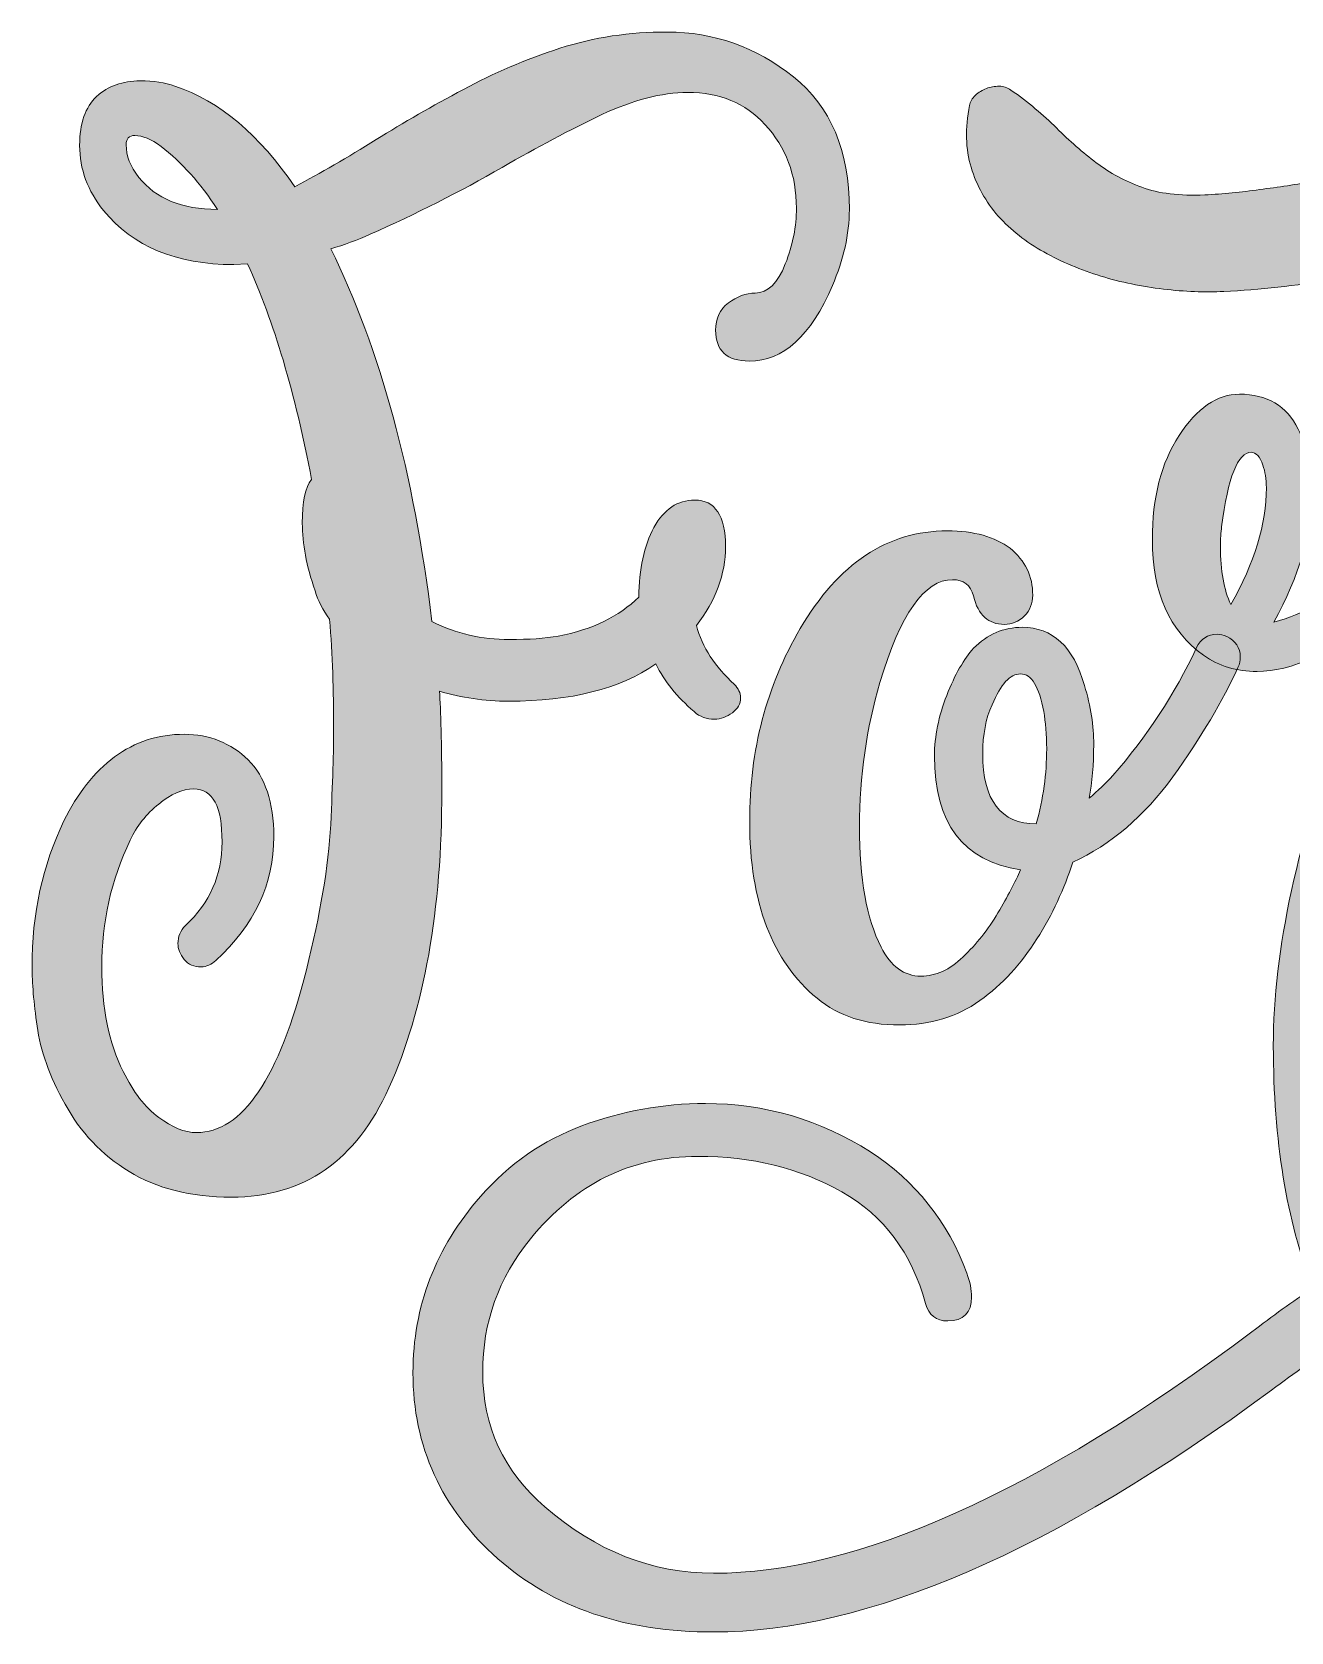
# Model space of a CAD drawing. Header units: inches. Extents: x 0.57 to 5.42, y -5.85 to -0.15.
# Drawn here: x 0.656 to 1.939, y -5.853 to -4.224 of the extents above; entities that cross this region are included whole.
import ezdxf

# ---------------------------------------------------------------- set-up
doc = ezdxf.new("R2010")
doc.units = ezdxf.units.IN
doc.header["$MEASUREMENT"] = 0
doc.layers.add('Layer 1', color=7, linetype='Continuous')

# ---------------------------------------------------------------- blocks, each defined once
blk = doc.blocks.new('block 3')
at = {"layer": 'Layer 1', "true_color": 0x231f20}
h = blk.add_hatch(color=250, dxfattribs=at)
h.dxf.hatch_style = 2
edge = h.paths.add_edge_path()
edge.add_spline(control_points=[(0.7551, -5.3843), (0.7273, -5.3672), (0.7054, -5.3441), (0.69, -5.3157), (0.674, -5.2872), (0.6646, -5.2606), (0.6616, -5.2363), (0.6581, -5.2121), (0.6563, -5.1919), (0.6563, -5.176), (0.6563, -5.1221), (0.667, -5.0723), (0.6888, -5.0274), (0.7025, -4.9995), (0.7196, -4.9776), (0.7404, -4.9622), (0.7611, -4.9468), (0.7847, -4.9391), (0.8114, -4.9391), (0.8368, -4.9391), (0.8588, -4.948), (0.8765, -4.9652), (0.8937, -4.9824), (0.9026, -5.0084), (0.9026, -5.0433), (0.9026, -5.0913), (0.883, -5.1333), (0.8434, -5.1694), (0.8392, -5.1736), (0.8339, -5.176), (0.8286, -5.176), (0.8214, -5.176), (0.8155, -5.1736), (0.8114, -5.1683), (0.8072, -5.1629), (0.8049, -5.1576), (0.8049, -5.1523), (0.8049, -5.1452), (0.8072, -5.1393), (0.8126, -5.1339), (0.8375, -5.1108), (0.8499, -5.0824), (0.8499, -5.0487), (0.8499, -5.0125), (0.8404, -4.9948), (0.8209, -4.9948), (0.8096, -4.9948), (0.7978, -5.0001), (0.7853, -5.0102), (0.7729, -5.0202), (0.7628, -5.0327), (0.7563, -5.0469), (0.7368, -5.0877), (0.7273, -5.1304), (0.7273, -5.176), (0.7273, -5.218), (0.7344, -5.2535), (0.7492, -5.2825), (0.7593, -5.3032), (0.7717, -5.3192), (0.7853, -5.3293), (0.799, -5.3393), (0.812, -5.3447), (0.8238, -5.3447), (0.8706, -5.3447), (0.9079, -5.2896), (0.9357, -5.1789), (0.9499, -5.1227), (0.9582, -5.0735), (0.9606, -5.0309), (0.9624, -4.9889), (0.9635, -4.9557), (0.9635, -4.9326), (0.9635, -4.8953), (0.9624, -4.858), (0.9594, -4.8219), (0.9523, -4.8124), (0.9476, -4.803), (0.9446, -4.7929), (0.9357, -4.7675), (0.9316, -4.745), (0.9316, -4.7242), (0.9316, -4.7023), (0.9345, -4.6875), (0.941, -4.6798), (0.9245, -4.5916), (0.9026, -4.5188), (0.8759, -4.4602), (0.8759, -4.4602), (0.8617, -4.4608), (0.8617, -4.4608), (0.8031, -4.4608), (0.7593, -4.4424), (0.7291, -4.4057), (0.7131, -4.3856), (0.7048, -4.3637), (0.7048, -4.3394), (0.7048, -4.3169), (0.7107, -4.3004), (0.722, -4.2897), (0.7338, -4.279), (0.7486, -4.2737), (0.7664, -4.2737), (0.78, -4.2737), (0.7919, -4.2755), (0.8019, -4.279), (0.8475, -4.2944), (0.8878, -4.3288), (0.9239, -4.3815), (0.9499, -4.3679), (0.9777, -4.3519), (1.0068, -4.3335), (1.0346, -4.3163), (1.0642, -4.2992), (1.0956, -4.2826), (1.1263, -4.266), (1.1589, -4.2518), (1.1938, -4.2406), (1.2288, -4.2293), (1.2649, -4.224), (1.3034, -4.224), (1.3507, -4.224), (1.3934, -4.2394), (1.4318, -4.2696), (1.4697, -4.2998), (1.4887, -4.3448), (1.4887, -4.4046), (1.4887, -4.43), (1.4827, -4.4561), (1.4715, -4.4821), (1.4496, -4.5336), (1.4212, -4.5591), (1.3868, -4.5591), (1.3638, -4.5591), (1.3525, -4.5484), (1.3525, -4.5277), (1.3525, -4.5159), (1.3566, -4.5064), (1.3655, -4.4999), (1.3744, -4.4934), (1.3833, -4.4898), (1.3928, -4.4898), (1.4058, -4.4898), (1.4158, -4.4797), (1.4235, -4.4602), (1.4312, -4.4407), (1.4348, -4.4217), (1.4348, -4.4034), (1.4348, -4.3696), (1.4241, -4.3412), (1.4028, -4.3181), (1.3827, -4.2962), (1.3566, -4.2856), (1.3241, -4.2856), (1.2974, -4.2856), (1.2684, -4.2933), (1.2365, -4.3081), (1.2045, -4.3235), (1.1708, -4.3412), (1.1352, -4.3619), (1.092, -4.3868), (1.047, -4.4093), (1.0008, -4.43), (0.9872, -4.4359), (0.9742, -4.4407), (0.9606, -4.4448), (1.0109, -4.5466), (1.0452, -4.6727), (1.0636, -4.8243), (1.0884, -4.8367), (1.1145, -4.8426), (1.1423, -4.8426), (1.1625, -4.8426), (1.179, -4.8415), (1.1921, -4.8391), (1.227, -4.8326), (1.2542, -4.819), (1.2743, -4.7994), (1.2743, -4.771), (1.2797, -4.7473), (1.2897, -4.7284), (1.2998, -4.71), (1.314, -4.7006), (1.3312, -4.7006), (1.3519, -4.7006), (1.3626, -4.7166), (1.3626, -4.7479), (1.3626, -4.7763), (1.3525, -4.803), (1.333, -4.8284), (1.3389, -4.8503), (1.3519, -4.8705), (1.3715, -4.8882), (1.3756, -4.8924), (1.378, -4.8971), (1.378, -4.9018), (1.378, -4.9083), (1.375, -4.9131), (1.3697, -4.9172), (1.3638, -4.9214), (1.3578, -4.9237), (1.3513, -4.9237), (1.3436, -4.9237), (1.3365, -4.9214), (1.3306, -4.916), (1.3134, -4.9013), (1.3004, -4.8853), (1.2915, -4.8675), (1.2548, -4.893), (1.2051, -4.9054), (1.1417, -4.9054), (1.1169, -4.9054), (1.0938, -4.9018), (1.0713, -4.8953), (1.0725, -4.9143), (1.0737, -4.948), (1.0737, -4.996), (1.0737, -5.1179), (1.0559, -5.2192), (1.0198, -5.2991), (0.9866, -5.3731), (0.9333, -5.4104), (0.8593, -5.4104), (0.8179, -5.4104), (0.783, -5.4015), (0.7551, -5.3843)], knot_values=[0, 0, 0, 0, 1, 1, 1, 2, 2, 2, 3, 3, 3, 4, 4, 4, 5, 5, 5, 6, 6, 6, 7, 7, 7, 8, 8, 8, 9, 9, 9, 10, 10, 10, 11, 11, 11, 12, 12, 12, 13, 13, 13, 14, 14, 14, 15, 15, 15, 16, 16, 16, 17, 17, 17, 18, 18, 18, 19, 19, 19, 20, 20, 20, 21, 21, 21, 22, 22, 22, 23, 23, 23, 24, 24, 24, 25, 25, 25, 26, 26, 26, 27, 27, 27, 28, 28, 28, 29, 29, 29, 30, 30, 30, 31, 31, 31, 32, 32, 32, 33, 33, 33, 34, 34, 34, 35, 35, 35, 36, 36, 36, 37, 37, 37, 38, 38, 38, 39, 39, 39, 40, 40, 40, 41, 41, 41, 42, 42, 42, 43, 43, 43, 44, 44, 44, 45, 45, 45, 46, 46, 46, 47, 47, 47, 48, 48, 48, 49, 49, 49, 50, 50, 50, 51, 51, 51, 52, 52, 52, 53, 53, 53, 54, 54, 54, 55, 55, 55, 56, 56, 56, 57, 57, 57, 58, 58, 58, 59, 59, 59, 60, 60, 60, 61, 61, 61, 62, 62, 62, 63, 63, 63, 64, 64, 64, 65, 65, 65, 66, 66, 66, 67, 67, 67, 68, 68, 68, 69, 69, 69, 70, 70, 70, 71, 71, 71, 72, 72, 72, 73, 73, 73, 74, 74, 74, 75, 75, 75, 75], degree=3, periodic=1)
edge = h.paths.add_edge_path()
edge.add_spline(control_points=[(0.7877, -4.3406), (0.7777, -4.3329), (0.7688, -4.3294), (0.7611, -4.3294), (0.7551, -4.3294), (0.7522, -4.3323), (0.7522, -4.3388), (0.7522, -4.3501), (0.7563, -4.3607), (0.7652, -4.372), (0.7824, -4.3939), (0.809, -4.4046), (0.8451, -4.4046), (0.828, -4.3779), (0.8084, -4.3566), (0.7877, -4.3406)], knot_values=[0, 0, 0, 0, 1, 1, 1, 2, 2, 2, 3, 3, 3, 4, 4, 4, 5, 5, 5, 5], degree=3, periodic=1)
h = blk.add_hatch(color=250, dxfattribs=at)
h.dxf.hatch_style = 2
edge = h.paths.add_edge_path()
edge.add_spline(control_points=[(1.1307, -5.7786), (1.0733, -5.7277), (1.0443, -5.6644), (1.0443, -5.5892), (1.0443, -5.5217), (1.0674, -5.4619), (1.113, -5.4098), (1.142, -5.3766), (1.1769, -5.3524), (1.2171, -5.3376), (1.2568, -5.3228), (1.2989, -5.3151), (1.3421, -5.3151), (1.403, -5.3151), (1.4587, -5.3316), (1.5102, -5.3642), (1.5558, -5.3938), (1.5889, -5.4353), (1.6085, -5.4879), (1.6114, -5.4968), (1.6132, -5.5045), (1.6132, -5.5122), (1.6132, -5.5282), (1.6049, -5.5365), (1.5889, -5.5365), (1.5771, -5.5365), (1.5694, -5.5306), (1.5664, -5.5187), (1.5522, -5.4672), (1.5238, -5.4293), (1.4812, -5.4051), (1.438, -5.3808), (1.3894, -5.3689), (1.3344, -5.3689), (1.2663, -5.3689), (1.2094, -5.3968), (1.1639, -5.453), (1.1313, -5.4927), (1.1153, -5.5383), (1.1153, -5.5886), (1.1153, -5.6436), (1.1366, -5.6898), (1.1787, -5.7259), (1.2308, -5.7709), (1.2882, -5.7934), (1.3503, -5.7934), (1.4966, -5.7934), (1.6795, -5.7117), (1.8986, -5.5477), (1.9193, -5.5317), (1.94, -5.517), (1.9607, -5.5027), (1.9341, -5.4347), (1.9205, -5.3524), (1.9205, -5.2565), (1.9205, -5.1588), (1.9453, -5.0451), (1.9945, -4.9166), (2.0057, -4.8864), (2.0188, -4.8539), (2.033, -4.8178), (1.9814, -4.8562), (1.9382, -4.8752), (1.9039, -4.8752), (1.8832, -4.8752), (1.8654, -4.8699), (1.8494, -4.8586), (1.8145, -4.8338), (1.7973, -4.7947), (1.7973, -4.7408), (1.7973, -4.6982), (1.8062, -4.6627), (1.8246, -4.6349), (1.8429, -4.607), (1.863, -4.5928), (1.8861, -4.5928), (1.9139, -4.5928), (1.9341, -4.6047), (1.9459, -4.6283), (1.9554, -4.6479), (1.9601, -4.668), (1.9601, -4.6881), (1.9601, -4.7325), (1.9471, -4.7781), (1.9211, -4.8249), (1.937, -4.8207), (1.9501, -4.8148), (1.9613, -4.8083), (1.9939, -4.7882), (2.0193, -4.7675), (2.0377, -4.7461), (2.0555, -4.7254), (2.0726, -4.7148), (2.0886, -4.7148), (2.107, -4.7148), (2.1164, -4.7254), (2.1164, -4.7473), (2.1164, -4.7556), (2.1152, -4.7633), (2.1123, -4.7698), (2.1046, -4.7905), (2.0898, -4.8456), (2.0679, -4.9362), (2.046, -5.0356), (2.0347, -5.1286), (2.0347, -5.2144), (2.0347, -5.2363), (2.0359, -5.2547), (2.0377, -5.2701), (2.0454, -5.3299), (2.0572, -5.3832), (2.0726, -5.4299), (2.2159, -5.3447), (2.3408, -5.3021), (2.4468, -5.3021), (2.5226, -5.3021), (2.5835, -5.3192), (2.6297, -5.353), (2.6854, -5.3938), (2.7132, -5.4536), (2.7132, -5.5323), (2.7132, -5.5904), (2.6848, -5.6413), (2.6273, -5.6851), (2.5699, -5.7295), (2.493, -5.7514), (2.3965, -5.7514), (2.1981, -5.7514), (2.0614, -5.6869), (1.9874, -5.5578), (1.9649, -5.5732), (1.9418, -5.5898), (1.9187, -5.6069), (1.6967, -5.7709), (1.5072, -5.8532), (1.3503, -5.8532), (1.2604, -5.8532), (1.187, -5.8284), (1.1307, -5.7786)], knot_values=[0, 0, 0, 0, 1, 1, 1, 2, 2, 2, 3, 3, 3, 4, 4, 4, 5, 5, 5, 6, 6, 6, 7, 7, 7, 8, 8, 8, 9, 9, 9, 10, 10, 10, 11, 11, 11, 12, 12, 12, 13, 13, 13, 14, 14, 14, 15, 15, 15, 16, 16, 16, 17, 17, 17, 18, 18, 18, 19, 19, 19, 20, 20, 20, 21, 21, 21, 22, 22, 22, 23, 23, 23, 24, 24, 24, 25, 25, 25, 26, 26, 26, 27, 27, 27, 28, 28, 28, 29, 29, 29, 30, 30, 30, 31, 31, 31, 32, 32, 32, 33, 33, 33, 34, 34, 34, 35, 35, 35, 36, 36, 36, 37, 37, 37, 38, 38, 38, 39, 39, 39, 40, 40, 40, 41, 41, 41, 42, 42, 42, 43, 43, 43, 44, 44, 44, 45, 45, 45, 46, 46, 46, 46], degree=3, periodic=1)
edge = h.paths.add_edge_path()
edge.add_spline(control_points=[(1.9134, -4.6881), (1.9134, -4.6792), (1.9122, -4.6716), (1.9098, -4.665), (1.9069, -4.6562), (1.9027, -4.652), (1.898, -4.652), (1.8844, -4.652), (1.8743, -4.6775), (1.8678, -4.7278), (1.8672, -4.7337), (1.8666, -4.7402), (1.8666, -4.7479), (1.8666, -4.7728), (1.8702, -4.7923), (1.8772, -4.8071), (1.9015, -4.7645), (1.9134, -4.7248), (1.9134, -4.6881)], knot_values=[0, 0, 0, 0, 1, 1, 1, 2, 2, 2, 3, 3, 3, 4, 4, 4, 5, 5, 5, 6, 6, 6, 6], degree=3, periodic=1)
edge = h.paths.add_edge_path()
edge.add_spline(control_points=[(2.5764, -5.6383), (2.6202, -5.6052), (2.6422, -5.5684), (2.6422, -5.5282), (2.6422, -5.4169), (2.5693, -5.3612), (2.4231, -5.3612), (2.3414, -5.3612), (2.2319, -5.4033), (2.0951, -5.4868), (2.1567, -5.6212), (2.2591, -5.688), (2.4024, -5.688), (2.474, -5.688), (2.532, -5.6715), (2.5764, -5.6383)], knot_values=[0, 0, 0, 0, 1, 1, 1, 2, 2, 2, 3, 3, 3, 4, 4, 4, 5, 5, 5, 5], degree=3, periodic=1)
h = blk.add_hatch(color=250, dxfattribs=at)
h.dxf.hatch_style = 2
edge = h.paths.add_edge_path()
edge.add_spline(control_points=[(1.4559, -5.2079), (1.4103, -5.1706), (1.3872, -5.1102), (1.3872, -5.0279), (1.3872, -4.9551), (1.4043, -4.89), (1.4387, -4.8314), (1.4778, -4.7651), (1.5275, -4.732), (1.5885, -4.732), (1.6157, -4.732), (1.637, -4.7379), (1.6524, -4.7497), (1.6678, -4.7621), (1.6755, -4.7781), (1.6755, -4.7976), (1.6755, -4.8059), (1.6725, -4.813), (1.6672, -4.8184), (1.6613, -4.8243), (1.6542, -4.8272), (1.6465, -4.8272), (1.6305, -4.8272), (1.6198, -4.8178), (1.6151, -4.7982), (1.6121, -4.787), (1.605, -4.7817), (1.5938, -4.7817), (1.5654, -4.7817), (1.5405, -4.8166), (1.5198, -4.8864), (1.5062, -4.9326), (1.4991, -4.9818), (1.4991, -5.0333), (1.4991, -5.086), (1.5062, -5.1268), (1.521, -5.1558), (1.531, -5.1753), (1.5446, -5.1854), (1.5618, -5.1854), (1.5766, -5.1854), (1.5908, -5.1789), (1.6044, -5.1659), (1.6181, -5.1529), (1.6299, -5.1381), (1.64, -5.1209), (1.65, -5.1043), (1.6577, -5.0895), (1.6631, -5.0771), (1.6044, -5.0682), (1.5754, -5.0297), (1.5754, -4.9611), (1.5754, -4.9415), (1.5796, -4.9208), (1.5879, -4.8995), (1.5962, -4.8782), (1.6056, -4.8622), (1.6151, -4.8515), (1.6293, -4.8373), (1.6459, -4.8302), (1.6648, -4.8302), (1.6956, -4.8302), (1.7169, -4.8497), (1.7282, -4.8894), (1.7347, -4.9107), (1.7376, -4.9309), (1.7376, -4.9492), (1.7376, -4.9699), (1.7359, -4.9883), (1.7329, -5.0043), (1.7418, -4.9966), (1.7501, -4.9889), (1.7572, -4.9812), (1.7915, -4.9415), (1.82, -4.8983), (1.8424, -4.8509), (1.8466, -4.842), (1.8537, -4.8373), (1.8632, -4.8373), (1.8661, -4.8373), (1.8697, -4.8379), (1.8732, -4.8397), (1.8821, -4.8438), (1.8868, -4.8509), (1.8868, -4.8604), (1.8868, -4.8639), (1.8863, -4.8675), (1.8845, -4.8711), (1.8691, -4.9048), (1.8472, -4.9421), (1.8182, -4.9824), (1.7892, -5.0226), (1.7548, -5.0516), (1.7163, -5.0694), (1.7075, -5.0966), (1.6956, -5.1227), (1.6796, -5.1475), (1.6636, -5.173), (1.6447, -5.1937), (1.6216, -5.2103), (1.5985, -5.2269), (1.5713, -5.2351), (1.5399, -5.2351), (1.5056, -5.2351), (1.4778, -5.2263), (1.4559, -5.2079)], knot_values=[0, 0, 0, 0, 1, 1, 1, 2, 2, 2, 3, 3, 3, 4, 4, 4, 5, 5, 5, 6, 6, 6, 7, 7, 7, 8, 8, 8, 9, 9, 9, 10, 10, 10, 11, 11, 11, 12, 12, 12, 13, 13, 13, 14, 14, 14, 15, 15, 15, 16, 16, 16, 17, 17, 17, 18, 18, 18, 19, 19, 19, 20, 20, 20, 21, 21, 21, 22, 22, 22, 23, 23, 23, 24, 24, 24, 25, 25, 25, 26, 26, 26, 27, 27, 27, 28, 28, 28, 29, 29, 29, 30, 30, 30, 31, 31, 31, 32, 32, 32, 33, 33, 33, 34, 34, 34, 35, 35, 35, 35], degree=3, periodic=1)
edge = h.paths.add_edge_path()
edge.add_spline(control_points=[(1.6897, -4.9539), (1.6897, -4.9391), (1.6885, -4.9267), (1.6867, -4.916), (1.682, -4.8906), (1.6743, -4.8776), (1.6631, -4.8776), (1.6524, -4.8776), (1.6429, -4.8882), (1.6341, -4.909), (1.6275, -4.9232), (1.6246, -4.9397), (1.6246, -4.9587), (1.6246, -5.0066), (1.6429, -5.0303), (1.679, -5.0303), (1.6862, -5.0048), (1.6897, -4.9794), (1.6897, -4.9539)], knot_values=[0, 0, 0, 0, 1, 1, 1, 2, 2, 2, 3, 3, 3, 4, 4, 4, 5, 5, 5, 6, 6, 6, 6], degree=3, periodic=1)
at = {"layer": 'Layer 1', "lineweight": 0}
for points, knots in [([(0.7551, -5.3843), (0.7273, -5.3672), (0.7054, -5.3441), (0.69, -5.3157), (0.674, -5.2872), (0.6646, -5.2606), (0.6616, -5.2363), (0.6581, -5.2121), (0.6563, -5.1919), (0.6563, -5.176), (0.6563, -5.1221), (0.667, -5.0723), (0.6888, -5.0274), (0.7025, -4.9995), (0.7196, -4.9776), (0.7404, -4.9622), (0.7611, -4.9468), (0.7847, -4.9391), (0.8114, -4.9391), (0.8368, -4.9391), (0.8588, -4.948), (0.8765, -4.9652), (0.8937, -4.9824), (0.9026, -5.0084), (0.9026, -5.0433), (0.9026, -5.0913), (0.883, -5.1333), (0.8434, -5.1694), (0.8392, -5.1736), (0.8339, -5.176), (0.8286, -5.176), (0.8214, -5.176), (0.8155, -5.1736), (0.8114, -5.1683), (0.8072, -5.1629), (0.8049, -5.1576), (0.8049, -5.1523), (0.8049, -5.1452), (0.8072, -5.1393), (0.8126, -5.1339), (0.8375, -5.1108), (0.8499, -5.0824), (0.8499, -5.0487), (0.8499, -5.0125), (0.8404, -4.9948), (0.8209, -4.9948), (0.8096, -4.9948), (0.7978, -5.0001), (0.7853, -5.0102), (0.7729, -5.0202), (0.7628, -5.0327), (0.7563, -5.0469), (0.7368, -5.0877), (0.7273, -5.1304), (0.7273, -5.176), (0.7273, -5.218), (0.7344, -5.2535), (0.7492, -5.2825), (0.7593, -5.3032), (0.7717, -5.3192), (0.7853, -5.3293), (0.799, -5.3393), (0.812, -5.3447), (0.8238, -5.3447), (0.8706, -5.3447), (0.9079, -5.2896), (0.9357, -5.1789), (0.9499, -5.1227), (0.9582, -5.0735), (0.9606, -5.0309), (0.9624, -4.9889), (0.9635, -4.9557), (0.9635, -4.9326), (0.9635, -4.8953), (0.9624, -4.858), (0.9594, -4.8219), (0.9523, -4.8124), (0.9476, -4.803), (0.9446, -4.7929), (0.9357, -4.7675), (0.9316, -4.745), (0.9316, -4.7242), (0.9316, -4.7023), (0.9345, -4.6875), (0.941, -4.6798), (0.9245, -4.5916), (0.9026, -4.5188), (0.8759, -4.4602), (0.8759, -4.4602), (0.8617, -4.4608), (0.8617, -4.4608), (0.8031, -4.4608), (0.7593, -4.4424), (0.7291, -4.4057), (0.7131, -4.3856), (0.7048, -4.3637), (0.7048, -4.3394), (0.7048, -4.3169), (0.7107, -4.3004), (0.722, -4.2897), (0.7338, -4.279), (0.7486, -4.2737), (0.7664, -4.2737), (0.78, -4.2737), (0.7919, -4.2755), (0.8019, -4.279), (0.8475, -4.2944), (0.8878, -4.3288), (0.9239, -4.3815), (0.9499, -4.3679), (0.9777, -4.3519), (1.0068, -4.3335), (1.0346, -4.3163), (1.0642, -4.2992), (1.0956, -4.2826), (1.1263, -4.266), (1.1589, -4.2518), (1.1938, -4.2406), (1.2288, -4.2293), (1.2649, -4.224), (1.3034, -4.224), (1.3507, -4.224), (1.3934, -4.2394), (1.4318, -4.2696), (1.4697, -4.2998), (1.4887, -4.3448), (1.4887, -4.4046), (1.4887, -4.43), (1.4827, -4.4561), (1.4715, -4.4821), (1.4496, -4.5336), (1.4212, -4.5591), (1.3868, -4.5591), (1.3638, -4.5591), (1.3525, -4.5484), (1.3525, -4.5277), (1.3525, -4.5159), (1.3566, -4.5064), (1.3655, -4.4999), (1.3744, -4.4934), (1.3833, -4.4898), (1.3928, -4.4898), (1.4058, -4.4898), (1.4158, -4.4797), (1.4235, -4.4602), (1.4312, -4.4407), (1.4348, -4.4217), (1.4348, -4.4034), (1.4348, -4.3696), (1.4241, -4.3412), (1.4028, -4.3181), (1.3827, -4.2962), (1.3566, -4.2856), (1.3241, -4.2856), (1.2974, -4.2856), (1.2684, -4.2933), (1.2365, -4.3081), (1.2045, -4.3235), (1.1708, -4.3412), (1.1352, -4.3619), (1.092, -4.3868), (1.047, -4.4093), (1.0008, -4.43), (0.9872, -4.4359), (0.9742, -4.4407), (0.9606, -4.4448), (1.0109, -4.5466), (1.0452, -4.6727), (1.0636, -4.8243), (1.0884, -4.8367), (1.1145, -4.8426), (1.1423, -4.8426), (1.1625, -4.8426), (1.179, -4.8415), (1.1921, -4.8391), (1.227, -4.8326), (1.2542, -4.819), (1.2743, -4.7994), (1.2743, -4.771), (1.2797, -4.7473), (1.2897, -4.7284), (1.2998, -4.71), (1.314, -4.7006), (1.3312, -4.7006), (1.3519, -4.7006), (1.3626, -4.7166), (1.3626, -4.7479), (1.3626, -4.7763), (1.3525, -4.803), (1.333, -4.8284), (1.3389, -4.8503), (1.3519, -4.8705), (1.3715, -4.8882), (1.3756, -4.8924), (1.378, -4.8971), (1.378, -4.9018), (1.378, -4.9083), (1.375, -4.9131), (1.3697, -4.9172), (1.3638, -4.9214), (1.3578, -4.9237), (1.3513, -4.9237), (1.3436, -4.9237), (1.3365, -4.9214), (1.3306, -4.916), (1.3134, -4.9013), (1.3004, -4.8853), (1.2915, -4.8675), (1.2548, -4.893), (1.2051, -4.9054), (1.1417, -4.9054), (1.1169, -4.9054), (1.0938, -4.9018), (1.0713, -4.8953), (1.0725, -4.9143), (1.0737, -4.948), (1.0737, -4.996), (1.0737, -5.1179), (1.0559, -5.2192), (1.0198, -5.2991), (0.9866, -5.3731), (0.9333, -5.4104), (0.8593, -5.4104), (0.8179, -5.4104), (0.783, -5.4015), (0.7551, -5.3843)], [0, 0, 0, 0, 1, 1, 1, 2, 2, 2, 3, 3, 3, 4, 4, 4, 5, 5, 5, 6, 6, 6, 7, 7, 7, 8, 8, 8, 9, 9, 9, 10, 10, 10, 11, 11, 11, 12, 12, 12, 13, 13, 13, 14, 14, 14, 15, 15, 15, 16, 16, 16, 17, 17, 17, 18, 18, 18, 19, 19, 19, 20, 20, 20, 21, 21, 21, 22, 22, 22, 23, 23, 23, 24, 24, 24, 25, 25, 25, 26, 26, 26, 27, 27, 27, 28, 28, 28, 29, 29, 29, 30, 30, 30, 31, 31, 31, 32, 32, 32, 33, 33, 33, 34, 34, 34, 35, 35, 35, 36, 36, 36, 37, 37, 37, 38, 38, 38, 39, 39, 39, 40, 40, 40, 41, 41, 41, 42, 42, 42, 43, 43, 43, 44, 44, 44, 45, 45, 45, 46, 46, 46, 47, 47, 47, 48, 48, 48, 49, 49, 49, 50, 50, 50, 51, 51, 51, 52, 52, 52, 53, 53, 53, 54, 54, 54, 55, 55, 55, 56, 56, 56, 57, 57, 57, 58, 58, 58, 59, 59, 59, 60, 60, 60, 61, 61, 61, 62, 62, 62, 63, 63, 63, 64, 64, 64, 65, 65, 65, 66, 66, 66, 67, 67, 67, 68, 68, 68, 69, 69, 69, 70, 70, 70, 71, 71, 71, 72, 72, 72, 73, 73, 73, 74, 74, 74, 75, 75, 75, 75]), ([(0.7877, -4.3406), (0.7777, -4.3329), (0.7688, -4.3294), (0.7611, -4.3294), (0.7551, -4.3294), (0.7522, -4.3323), (0.7522, -4.3388), (0.7522, -4.3501), (0.7563, -4.3607), (0.7652, -4.372), (0.7824, -4.3939), (0.809, -4.4046), (0.8451, -4.4046), (0.828, -4.3779), (0.8084, -4.3566), (0.7877, -4.3406)], [0, 0, 0, 0, 1, 1, 1, 2, 2, 2, 3, 3, 3, 4, 4, 4, 5, 5, 5, 5]), ([(1.1307, -5.7786), (1.0733, -5.7277), (1.0443, -5.6644), (1.0443, -5.5892), (1.0443, -5.5217), (1.0674, -5.4619), (1.113, -5.4098), (1.142, -5.3766), (1.1769, -5.3524), (1.2171, -5.3376), (1.2568, -5.3228), (1.2989, -5.3151), (1.3421, -5.3151), (1.403, -5.3151), (1.4587, -5.3316), (1.5102, -5.3642), (1.5558, -5.3938), (1.5889, -5.4353), (1.6085, -5.4879), (1.6114, -5.4968), (1.6132, -5.5045), (1.6132, -5.5122), (1.6132, -5.5282), (1.6049, -5.5365), (1.5889, -5.5365), (1.5771, -5.5365), (1.5694, -5.5306), (1.5664, -5.5187), (1.5522, -5.4672), (1.5238, -5.4293), (1.4812, -5.4051), (1.438, -5.3808), (1.3894, -5.3689), (1.3344, -5.3689), (1.2663, -5.3689), (1.2094, -5.3968), (1.1639, -5.453), (1.1313, -5.4927), (1.1153, -5.5383), (1.1153, -5.5886), (1.1153, -5.6436), (1.1366, -5.6898), (1.1787, -5.7259), (1.2308, -5.7709), (1.2882, -5.7934), (1.3503, -5.7934), (1.4966, -5.7934), (1.6795, -5.7117), (1.8986, -5.5477), (1.9193, -5.5317), (1.94, -5.517), (1.9607, -5.5027), (1.9341, -5.4347), (1.9205, -5.3524), (1.9205, -5.2565), (1.9205, -5.1588), (1.9453, -5.0451), (1.9945, -4.9166), (2.0057, -4.8864), (2.0188, -4.8539), (2.033, -4.8178), (1.9814, -4.8562), (1.9382, -4.8752), (1.9039, -4.8752), (1.8832, -4.8752), (1.8654, -4.8699), (1.8494, -4.8586), (1.8145, -4.8338), (1.7973, -4.7947), (1.7973, -4.7408), (1.7973, -4.6982), (1.8062, -4.6627), (1.8246, -4.6349), (1.8429, -4.607), (1.863, -4.5928), (1.8861, -4.5928), (1.9139, -4.5928), (1.9341, -4.6047), (1.9459, -4.6283), (1.9554, -4.6479), (1.9601, -4.668), (1.9601, -4.6881), (1.9601, -4.7325), (1.9471, -4.7781), (1.9211, -4.8249), (1.937, -4.8207), (1.9501, -4.8148), (1.9613, -4.8083), (1.9939, -4.7882), (2.0193, -4.7675), (2.0377, -4.7461), (2.0555, -4.7254), (2.0726, -4.7148), (2.0886, -4.7148), (2.107, -4.7148), (2.1164, -4.7254), (2.1164, -4.7473), (2.1164, -4.7556), (2.1152, -4.7633), (2.1123, -4.7698), (2.1046, -4.7905), (2.0898, -4.8456), (2.0679, -4.9362), (2.046, -5.0356), (2.0347, -5.1286), (2.0347, -5.2144), (2.0347, -5.2363), (2.0359, -5.2547), (2.0377, -5.2701), (2.0454, -5.3299), (2.0572, -5.3832), (2.0726, -5.4299), (2.2159, -5.3447), (2.3408, -5.3021), (2.4468, -5.3021), (2.5226, -5.3021), (2.5835, -5.3192), (2.6297, -5.353), (2.6854, -5.3938), (2.7132, -5.4536), (2.7132, -5.5323), (2.7132, -5.5904), (2.6848, -5.6413), (2.6273, -5.6851), (2.5699, -5.7295), (2.493, -5.7514), (2.3965, -5.7514), (2.1981, -5.7514), (2.0614, -5.6869), (1.9874, -5.5578), (1.9649, -5.5732), (1.9418, -5.5898), (1.9187, -5.6069), (1.6967, -5.7709), (1.5072, -5.8532), (1.3503, -5.8532), (1.2604, -5.8532), (1.187, -5.8284), (1.1307, -5.7786)], [0, 0, 0, 0, 1, 1, 1, 2, 2, 2, 3, 3, 3, 4, 4, 4, 5, 5, 5, 6, 6, 6, 7, 7, 7, 8, 8, 8, 9, 9, 9, 10, 10, 10, 11, 11, 11, 12, 12, 12, 13, 13, 13, 14, 14, 14, 15, 15, 15, 16, 16, 16, 17, 17, 17, 18, 18, 18, 19, 19, 19, 20, 20, 20, 21, 21, 21, 22, 22, 22, 23, 23, 23, 24, 24, 24, 25, 25, 25, 26, 26, 26, 27, 27, 27, 28, 28, 28, 29, 29, 29, 30, 30, 30, 31, 31, 31, 32, 32, 32, 33, 33, 33, 34, 34, 34, 35, 35, 35, 36, 36, 36, 37, 37, 37, 38, 38, 38, 39, 39, 39, 40, 40, 40, 41, 41, 41, 42, 42, 42, 43, 43, 43, 44, 44, 44, 45, 45, 45, 46, 46, 46, 46]), ([(1.9134, -4.6881), (1.9134, -4.6792), (1.9122, -4.6716), (1.9098, -4.665), (1.9069, -4.6562), (1.9027, -4.652), (1.898, -4.652), (1.8844, -4.652), (1.8743, -4.6775), (1.8678, -4.7278), (1.8672, -4.7337), (1.8666, -4.7402), (1.8666, -4.7479), (1.8666, -4.7728), (1.8702, -4.7923), (1.8772, -4.8071), (1.9015, -4.7645), (1.9134, -4.7248), (1.9134, -4.6881)], [0, 0, 0, 0, 1, 1, 1, 2, 2, 2, 3, 3, 3, 4, 4, 4, 5, 5, 5, 6, 6, 6, 6]), ([(1.4559, -5.2079), (1.4103, -5.1706), (1.3872, -5.1102), (1.3872, -5.0279), (1.3872, -4.9551), (1.4043, -4.89), (1.4387, -4.8314), (1.4778, -4.7651), (1.5275, -4.732), (1.5885, -4.732), (1.6157, -4.732), (1.637, -4.7379), (1.6524, -4.7497), (1.6678, -4.7621), (1.6755, -4.7781), (1.6755, -4.7976), (1.6755, -4.8059), (1.6725, -4.813), (1.6672, -4.8184), (1.6613, -4.8243), (1.6542, -4.8272), (1.6465, -4.8272), (1.6305, -4.8272), (1.6198, -4.8178), (1.6151, -4.7982), (1.6121, -4.787), (1.605, -4.7817), (1.5938, -4.7817), (1.5654, -4.7817), (1.5405, -4.8166), (1.5198, -4.8864), (1.5062, -4.9326), (1.4991, -4.9818), (1.4991, -5.0333), (1.4991, -5.086), (1.5062, -5.1268), (1.521, -5.1558), (1.531, -5.1753), (1.5446, -5.1854), (1.5618, -5.1854), (1.5766, -5.1854), (1.5908, -5.1789), (1.6044, -5.1659), (1.6181, -5.1529), (1.6299, -5.1381), (1.64, -5.1209), (1.65, -5.1043), (1.6577, -5.0895), (1.6631, -5.0771), (1.6044, -5.0682), (1.5754, -5.0297), (1.5754, -4.9611), (1.5754, -4.9415), (1.5796, -4.9208), (1.5879, -4.8995), (1.5962, -4.8782), (1.6056, -4.8622), (1.6151, -4.8515), (1.6293, -4.8373), (1.6459, -4.8302), (1.6648, -4.8302), (1.6956, -4.8302), (1.7169, -4.8497), (1.7282, -4.8894), (1.7347, -4.9107), (1.7376, -4.9309), (1.7376, -4.9492), (1.7376, -4.9699), (1.7359, -4.9883), (1.7329, -5.0043), (1.7418, -4.9966), (1.7501, -4.9889), (1.7572, -4.9812), (1.7915, -4.9415), (1.82, -4.8983), (1.8424, -4.8509), (1.8466, -4.842), (1.8537, -4.8373), (1.8632, -4.8373), (1.8661, -4.8373), (1.8697, -4.8379), (1.8732, -4.8397), (1.8821, -4.8438), (1.8868, -4.8509), (1.8868, -4.8604), (1.8868, -4.8639), (1.8863, -4.8675), (1.8845, -4.8711), (1.8691, -4.9048), (1.8472, -4.9421), (1.8182, -4.9824), (1.7892, -5.0226), (1.7548, -5.0516), (1.7163, -5.0694), (1.7075, -5.0966), (1.6956, -5.1227), (1.6796, -5.1475), (1.6636, -5.173), (1.6447, -5.1937), (1.6216, -5.2103), (1.5985, -5.2269), (1.5713, -5.2351), (1.5399, -5.2351), (1.5056, -5.2351), (1.4778, -5.2263), (1.4559, -5.2079)], [0, 0, 0, 0, 1, 1, 1, 2, 2, 2, 3, 3, 3, 4, 4, 4, 5, 5, 5, 6, 6, 6, 7, 7, 7, 8, 8, 8, 9, 9, 9, 10, 10, 10, 11, 11, 11, 12, 12, 12, 13, 13, 13, 14, 14, 14, 15, 15, 15, 16, 16, 16, 17, 17, 17, 18, 18, 18, 19, 19, 19, 20, 20, 20, 21, 21, 21, 22, 22, 22, 23, 23, 23, 24, 24, 24, 25, 25, 25, 26, 26, 26, 27, 27, 27, 28, 28, 28, 29, 29, 29, 30, 30, 30, 31, 31, 31, 32, 32, 32, 33, 33, 33, 34, 34, 34, 35, 35, 35, 35]), ([(1.6897, -4.9539), (1.6897, -4.9391), (1.6885, -4.9267), (1.6867, -4.916), (1.682, -4.8906), (1.6743, -4.8776), (1.6631, -4.8776), (1.6524, -4.8776), (1.6429, -4.8882), (1.6341, -4.909), (1.6275, -4.9232), (1.6246, -4.9397), (1.6246, -4.9587), (1.6246, -5.0066), (1.6429, -5.0303), (1.679, -5.0303), (1.6862, -5.0048), (1.6897, -4.9794), (1.6897, -4.9539)], [0, 0, 0, 0, 1, 1, 1, 2, 2, 2, 3, 3, 3, 4, 4, 4, 5, 5, 5, 6, 6, 6, 6])]:
    blk.add_open_spline(points, degree=3, knots=knots, dxfattribs=at)
blk = doc.blocks.new('block 2')
at = {"layer": 'Layer 1', "true_color": 0x231f20}
h = blk.add_hatch(color=250, dxfattribs=at)
h.dxf.hatch_style = 2
edge = h.paths.add_edge_path()
edge.add_spline(control_points=[(1.8701, -4.4882), (1.8508, -4.4892), (1.8303, -4.4884), (1.8085, -4.4858), (1.7866, -4.4832), (1.7654, -4.4788), (1.7449, -4.4726), (1.7244, -4.4663), (1.705, -4.4582), (1.6868, -4.448), (1.6686, -4.4379), (1.6531, -4.4257), (1.6404, -4.4114), (1.6277, -4.3971), (1.6184, -4.3806), (1.6127, -4.3618), (1.607, -4.3431), (1.6065, -4.3221), (1.6112, -4.2987), (1.6117, -4.295), (1.6136, -4.2916), (1.617, -4.2885), (1.6204, -4.2854), (1.6242, -4.2831), (1.6283, -4.2815), (1.6325, -4.2799), (1.6368, -4.2792), (1.6412, -4.2792), (1.6456, -4.2792), (1.6496, -4.2805), (1.6533, -4.2831), (1.6709, -4.2955), (1.6864, -4.3084), (1.6997, -4.3217), (1.7129, -4.3349), (1.7265, -4.3468), (1.7402, -4.3571), (1.754, -4.3676), (1.7695, -4.3759), (1.7866, -4.3821), (1.8038, -4.3884), (1.8251, -4.391), (1.8506, -4.3899), (1.8693, -4.3889), (1.888, -4.3871), (1.9067, -4.3845), (1.9254, -4.3819), (1.9442, -4.3791), (1.9629, -4.3763), (1.9816, -4.3734), (2.0003, -4.3711), (2.019, -4.3692), (2.0377, -4.3674), (2.0565, -4.3671), (2.0752, -4.3681), (2.097, -4.3691), (2.1165, -4.3718), (2.1337, -4.3763), (2.1508, -4.3807), (2.1668, -4.3864), (2.1816, -4.3934), (2.1965, -4.4005), (2.2113, -4.4088), (2.2261, -4.4184), (2.2409, -4.428), (2.2569, -4.4385), (2.274, -4.45), (2.2839, -4.4562), (2.2937, -4.4624), (2.3033, -4.4687), (2.3129, -4.4749), (2.3215, -4.4818), (2.329, -4.4893), (2.3366, -4.4969), (2.3424, -4.5051), (2.3466, -4.5139), (2.3507, -4.5227), (2.352, -4.5329), (2.3505, -4.5443), (2.3505, -4.5443), (2.3513, -4.5451), (2.3513, -4.5451), (2.3518, -4.5493), (2.3507, -4.5532), (2.3481, -4.5568), (2.346, -4.562), (2.3419, -4.5653), (2.3356, -4.5665), (2.3294, -4.5679), (2.3247, -4.5659), (2.3216, -4.5607), (2.306, -4.5591), (2.2903, -4.5559), (2.2744, -4.5509), (2.2586, -4.546), (2.2426, -4.5433), (2.2265, -4.5427), (2.2161, -4.5423), (2.2054, -4.5423), (2.1945, -4.5427), (2.1836, -4.5433), (2.1732, -4.5451), (2.1633, -4.5482), (2.1472, -4.5529), (2.1425, -4.5586), (2.1493, -4.5654), (2.1586, -4.5752), (2.1633, -4.5848), (2.1633, -4.5938), (2.1633, -4.6029), (2.1604, -4.6107), (2.1547, -4.6172), (2.149, -4.6237), (2.1416, -4.6287), (2.1325, -4.6321), (2.1234, -4.6354), (2.1144, -4.6366), (2.1056, -4.6356), (2.0968, -4.6345), (2.0889, -4.6309), (2.0822, -4.6246), (2.0754, -4.6184), (2.0721, -4.6088), (2.0721, -4.5958), (2.0721, -4.5791), (2.0754, -4.565), (2.0822, -4.5533), (2.0889, -4.5416), (2.0979, -4.5321), (2.1091, -4.5248), (2.1203, -4.5175), (2.1333, -4.5121), (2.1481, -4.5084), (2.1629, -4.5048), (2.1781, -4.5025), (2.1937, -4.5014), (2.2046, -4.5009), (2.2194, -4.5008), (2.2382, -4.501), (2.2569, -4.5013), (2.2753, -4.5035), (2.2935, -4.5077), (2.2842, -4.4936), (2.2727, -4.4815), (2.2592, -4.4714), (2.2457, -4.4613), (2.227, -4.4536), (2.2031, -4.4484), (2.1833, -4.4442), (2.1641, -4.4437), (2.1454, -4.4468), (2.1266, -4.45), (2.1074, -4.4531), (2.0877, -4.4562), (2.0518, -4.4624), (2.0158, -4.4689), (1.9796, -4.4757), (1.9435, -4.4825), (1.907, -4.4866), (1.8701, -4.4882)], knot_values=[0, 0, 0, 0, 1, 1, 1, 2, 2, 2, 3, 3, 3, 4, 4, 4, 5, 5, 5, 6, 6, 6, 7, 7, 7, 8, 8, 8, 9, 9, 9, 10, 10, 10, 11, 11, 11, 12, 12, 12, 13, 13, 13, 14, 14, 14, 15, 15, 15, 16, 16, 16, 17, 17, 17, 18, 18, 18, 19, 19, 19, 20, 20, 20, 21, 21, 21, 22, 22, 22, 23, 23, 23, 24, 24, 24, 25, 25, 25, 26, 26, 26, 27, 27, 27, 28, 28, 28, 29, 29, 29, 30, 30, 30, 31, 31, 31, 32, 32, 32, 33, 33, 33, 34, 34, 34, 35, 35, 35, 36, 36, 36, 37, 37, 37, 38, 38, 38, 39, 39, 39, 40, 40, 40, 41, 41, 41, 42, 42, 42, 43, 43, 43, 44, 44, 44, 45, 45, 45, 46, 46, 46, 47, 47, 47, 48, 48, 48, 49, 49, 49, 50, 50, 50, 51, 51, 51, 52, 52, 52, 53, 53, 53, 53], degree=3, periodic=1)
at = {"layer": 'Layer 1', "lineweight": 0}
blk.add_open_spline([(1.8701, -4.4882), (1.8508, -4.4892), (1.8303, -4.4884), (1.8085, -4.4858), (1.7866, -4.4832), (1.7654, -4.4788), (1.7449, -4.4726), (1.7244, -4.4663), (1.705, -4.4582), (1.6868, -4.448), (1.6686, -4.4379), (1.6531, -4.4257), (1.6404, -4.4114), (1.6277, -4.3971), (1.6184, -4.3806), (1.6127, -4.3618), (1.607, -4.3431), (1.6065, -4.3221), (1.6112, -4.2987), (1.6117, -4.295), (1.6136, -4.2916), (1.617, -4.2885), (1.6204, -4.2854), (1.6242, -4.2831), (1.6283, -4.2815), (1.6325, -4.2799), (1.6368, -4.2792), (1.6412, -4.2792), (1.6456, -4.2792), (1.6496, -4.2805), (1.6533, -4.2831), (1.6709, -4.2955), (1.6864, -4.3084), (1.6997, -4.3217), (1.7129, -4.3349), (1.7265, -4.3468), (1.7402, -4.3571), (1.754, -4.3676), (1.7695, -4.3759), (1.7866, -4.3821), (1.8038, -4.3884), (1.8251, -4.391), (1.8506, -4.3899), (1.8693, -4.3889), (1.888, -4.3871), (1.9067, -4.3845), (1.9254, -4.3819), (1.9442, -4.3791), (1.9629, -4.3763), (1.9816, -4.3734), (2.0003, -4.3711), (2.019, -4.3692), (2.0377, -4.3674), (2.0565, -4.3671), (2.0752, -4.3681), (2.097, -4.3691), (2.1165, -4.3718), (2.1337, -4.3763), (2.1508, -4.3807), (2.1668, -4.3864), (2.1816, -4.3934), (2.1965, -4.4005), (2.2113, -4.4088), (2.2261, -4.4184), (2.2409, -4.428), (2.2569, -4.4385), (2.274, -4.45), (2.2839, -4.4562), (2.2937, -4.4624), (2.3033, -4.4687), (2.3129, -4.4749), (2.3215, -4.4818), (2.329, -4.4893), (2.3366, -4.4969), (2.3424, -4.5051), (2.3466, -4.5139), (2.3507, -4.5227), (2.352, -4.5329), (2.3505, -4.5443), (2.3505, -4.5443), (2.3513, -4.5451), (2.3513, -4.5451), (2.3518, -4.5493), (2.3507, -4.5532), (2.3481, -4.5568), (2.346, -4.562), (2.3419, -4.5653), (2.3356, -4.5665), (2.3294, -4.5679), (2.3247, -4.5659), (2.3216, -4.5607), (2.306, -4.5591), (2.2903, -4.5559), (2.2744, -4.5509), (2.2586, -4.546), (2.2426, -4.5433), (2.2265, -4.5427), (2.2161, -4.5423), (2.2054, -4.5423), (2.1945, -4.5427), (2.1836, -4.5433), (2.1732, -4.5451), (2.1633, -4.5482), (2.1472, -4.5529), (2.1425, -4.5586), (2.1493, -4.5654), (2.1586, -4.5752), (2.1633, -4.5848), (2.1633, -4.5938), (2.1633, -4.6029), (2.1604, -4.6107), (2.1547, -4.6172), (2.149, -4.6237), (2.1416, -4.6287), (2.1325, -4.6321), (2.1234, -4.6354), (2.1144, -4.6366), (2.1056, -4.6356), (2.0968, -4.6345), (2.0889, -4.6309), (2.0822, -4.6246), (2.0754, -4.6184), (2.0721, -4.6088), (2.0721, -4.5958), (2.0721, -4.5791), (2.0754, -4.565), (2.0822, -4.5533), (2.0889, -4.5416), (2.0979, -4.5321), (2.1091, -4.5248), (2.1203, -4.5175), (2.1333, -4.5121), (2.1481, -4.5084), (2.1629, -4.5048), (2.1781, -4.5025), (2.1937, -4.5014), (2.2046, -4.5009), (2.2194, -4.5008), (2.2382, -4.501), (2.2569, -4.5013), (2.2753, -4.5035), (2.2935, -4.5077), (2.2842, -4.4936), (2.2727, -4.4815), (2.2592, -4.4714), (2.2457, -4.4613), (2.227, -4.4536), (2.2031, -4.4484), (2.1833, -4.4442), (2.1641, -4.4437), (2.1454, -4.4468), (2.1266, -4.45), (2.1074, -4.4531), (2.0877, -4.4562), (2.0518, -4.4624), (2.0158, -4.4689), (1.9796, -4.4757), (1.9435, -4.4825), (1.907, -4.4866), (1.8701, -4.4882)], degree=3, knots=[0, 0, 0, 0, 1, 1, 1, 2, 2, 2, 3, 3, 3, 4, 4, 4, 5, 5, 5, 6, 6, 6, 7, 7, 7, 8, 8, 8, 9, 9, 9, 10, 10, 10, 11, 11, 11, 12, 12, 12, 13, 13, 13, 14, 14, 14, 15, 15, 15, 16, 16, 16, 17, 17, 17, 18, 18, 18, 19, 19, 19, 20, 20, 20, 21, 21, 21, 22, 22, 22, 23, 23, 23, 24, 24, 24, 25, 25, 25, 26, 26, 26, 27, 27, 27, 28, 28, 28, 29, 29, 29, 30, 30, 30, 31, 31, 31, 32, 32, 32, 33, 33, 33, 34, 34, 34, 35, 35, 35, 36, 36, 36, 37, 37, 37, 38, 38, 38, 39, 39, 39, 40, 40, 40, 41, 41, 41, 42, 42, 42, 43, 43, 43, 44, 44, 44, 45, 45, 45, 46, 46, 46, 47, 47, 47, 48, 48, 48, 49, 49, 49, 50, 50, 50, 51, 51, 51, 52, 52, 52, 53, 53, 53, 53], dxfattribs=at)
at = {"layer": 'Layer 1'}
blk.add_blockref('block 3', (0, 0), dxfattribs=at)

msp = doc.modelspace()

# ---------------------------------------------------------------- block references
at = {"layer": 'Layer 1'}
msp.add_blockref('block 2', (0, 0), dxfattribs=at)

doc.saveas('drawing.dxf')
